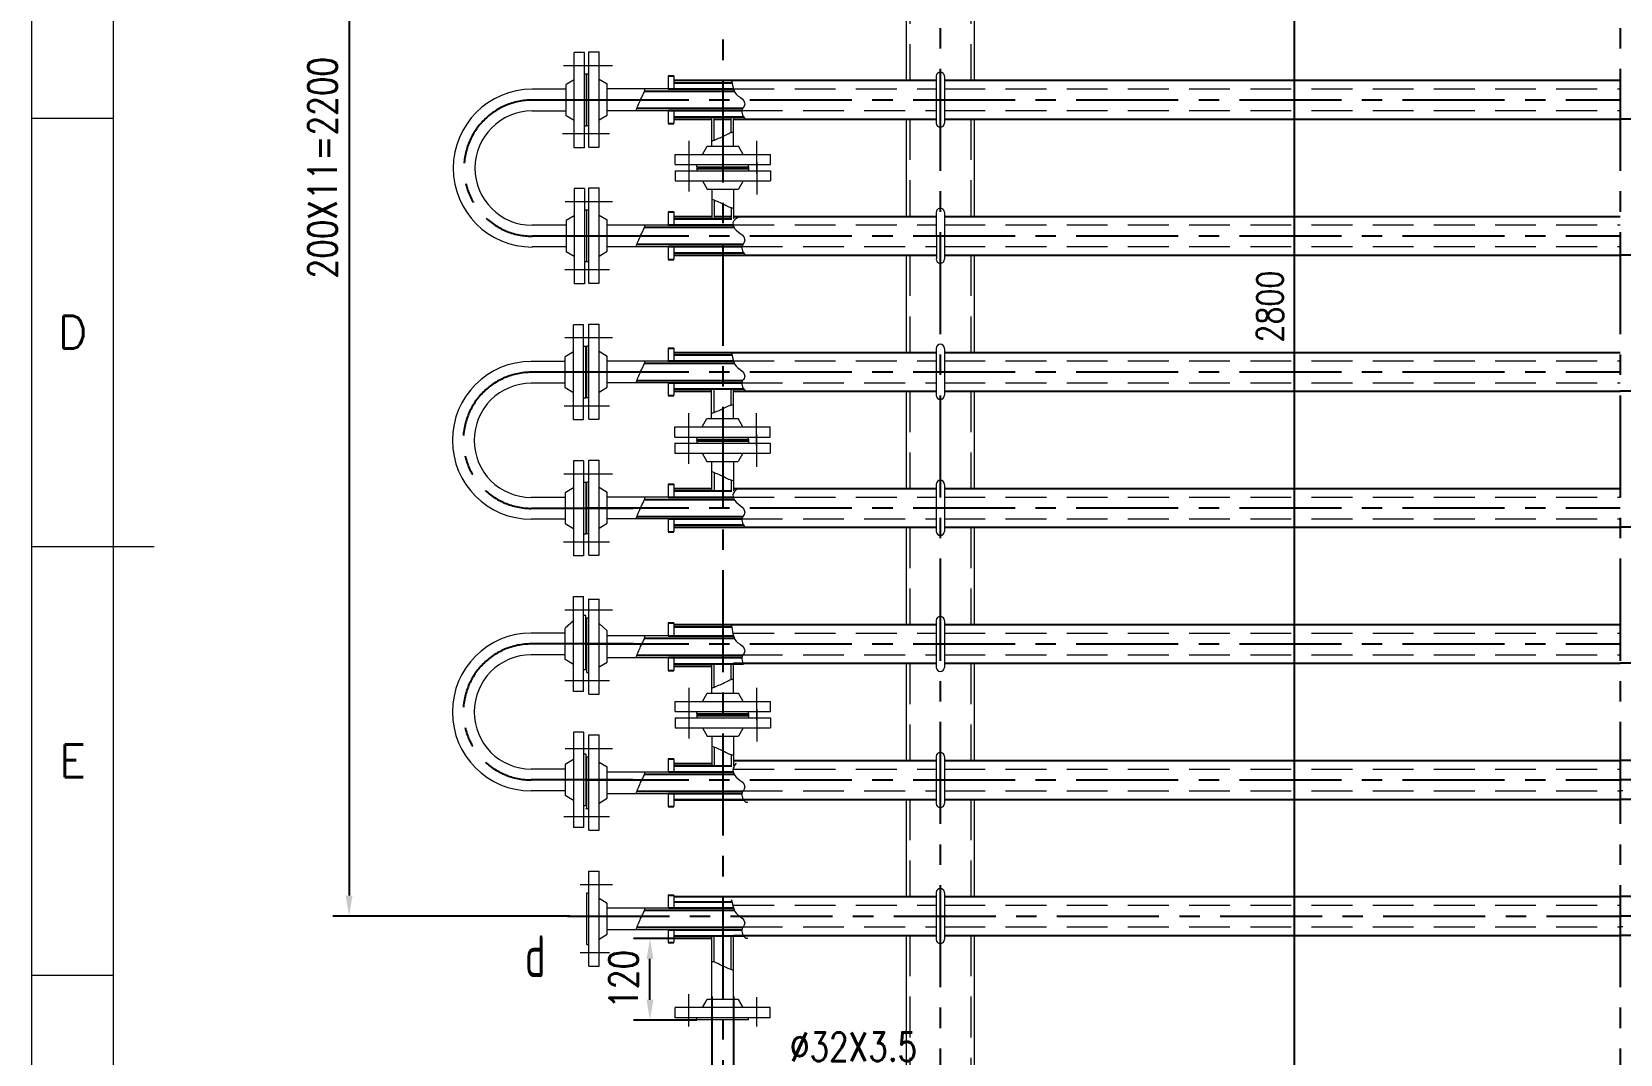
# Model space of a CAD drawing. Header units: millimetres. Extents: x -120 to 7008, y -120 to 4920.
# Drawn here: x -120 to 2216, y 1654 to 3157 of the extents above; entities that cross this region are included whole.
import ezdxf
from ezdxf.enums import TextEntityAlignment as Align

# ---------------------------------------------------------------- set-up
doc = ezdxf.new("R2010")
doc.units = ezdxf.units.MM
doc.header["$LTSCALE"] = 120
doc.linetypes.add('CENTER', pattern=[2, 1.25, -0.25, 0.25, -0.25])
doc.linetypes.add('DASHED', pattern=[0.75, 0.5, -0.25])
for name, color, linetype in [('1轮廓实线层', 7, 'Continuous'), ('2细线层', 4, 'Continuous'), ('5剖面线层', 2, 'Continuous'), ('6文字层', 3, 'Continuous'), ('图框层', 7, 'Continuous')]:
    doc.layers.add(name, color=color, linetype=linetype)
doc.styles.add('PC_TEXTSTYLE', font='isocp.shx', dxfattribs={"width": 0.8, "bigfont": 'hzfs.shx'})
doc.styles.add('TH_GBDIM', font='romans.shx', dxfattribs={"width": 0.8, "bigfont": 'gbcbig.shx'})
doc.dimstyles.new('TH_GBDIM', dxfattribs={"dimscale": 12, "dimtxt": 3.5, "dimasz": 2.5, "dimexe": 2, "dimexo": 0, "dimgap": 1.5, "dimtad": 1, "dimdec": 0, "dimzin": 0, "dimdsep": 46, "dimtxsty": 'TH_GBDIM', "dimcen": 2.5, "dimclrd": 130, "dimclre": 130, "dimclrt": 3, "dimadec": 0, "dimazin": 0, "dimtfac": 0.714286, "dimtdec": 0, "dimtmove": 0, "dimatfit": 3, "dimfxl": 0, "dimtzin": 0, "dimlwd": -1, "dimlwe": -1, "dimarcsym": 0})

# ---------------------------------------------------------------- blocks, each defined once
blk = doc.blocks.new('*D53')
at = {"layer": '5剖面线层', "color": 130}
for p, q in [((880.2, 1738.4), (880.2, 1601.8)), ((912.2, 1738.4), (912.2, 1601.8)), ((850.2, 1625.8), (820.2, 1625.8)), ((880.2, 1625.8), (912.2, 1625.8)), ((942.2, 1625.8), (1205, 1625.8))]:
    blk.add_line(p, q, dxfattribs=at)
at = {"layer": '5剖面线层', "color": 130, "lineweight": 0}
for points in [[(850.2, 1630.8), (850.2, 1620.8), (880.2, 1625.8)], [(942.2, 1630.8), (942.2, 1620.8), (912.2, 1625.8)]]:
    blk.add_solid(points, dxfattribs=at)
at = {"layer": 'Defpoints', "color": 0, "lineweight": 0}
for p in [(880.2, 1738.4), (912.2, 1738.4), (912.2, 1625.8)]:
    blk.add_point(p, dxfattribs=at)
at = {"layer": '5剖面线层', "color": 3, "lineweight": 0, "insert": (1088.6, 1664.8), "char_height": 42, "attachment_point": 5, "style": 'TH_GBDIM'}
blk.add_mtext('%%c32X3.5{}{}', dxfattribs=at)
blk = doc.blocks.new('*D54')
at = {"layer": '5剖面线层', "color": 130}
for p, q in [((858.2, 1823.9), (765.2, 1823.9)), ((789.2, 1733.8), (789.2, 1793.9)), ((858.2, 1703.8), (765.2, 1703.8))]:
    blk.add_line(p, q, dxfattribs=at)
at = {"layer": '5剖面线层', "color": 130, "lineweight": 0}
for points in [[(784.2, 1793.9), (794.2, 1793.9), (789.2, 1823.9)], [(784.2, 1733.8), (794.2, 1733.8), (789.2, 1703.8)]]:
    blk.add_solid(points, dxfattribs=at)
at = {"layer": 'Defpoints', "color": 0, "lineweight": 0}
for p in [(789.2, 1823.9), (858.2, 1823.9), (858.2, 1703.8)]:
    blk.add_point(p, dxfattribs=at)
at = {"layer": '5剖面线层', "color": 3, "lineweight": 0, "insert": (750.2, 1763.9), "char_height": 42, "attachment_point": 5, "rotation": 90, "style": 'TH_GBDIM'}
blk.add_mtext('120', dxfattribs=at)
blk = doc.blocks.new('*D55')
at = {"layer": '5剖面线层', "color": 130}
for p, q in [((671.3, 4056.9), (322.7, 4056.9)), ((346.7, 4026.9), (346.7, 1886.9)), ((671.3, 1856.9), (322.7, 1856.9))]:
    blk.add_line(p, q, dxfattribs=at)
at = {"layer": '5剖面线层', "color": 130, "lineweight": 0}
for points in [[(341.7, 4026.9), (351.7, 4026.9), (346.7, 4056.9)], [(341.7, 1886.9), (351.7, 1886.9), (346.7, 1856.9)]]:
    blk.add_solid(points, dxfattribs=at)
at = {"layer": 'Defpoints', "color": 0, "lineweight": 0}
for p in [(671.3, 4056.9), (346.7, 1856.9), (671.3, 1856.9)]:
    blk.add_point(p, dxfattribs=at)
at = {"layer": '5剖面线层', "color": 3, "lineweight": 0, "insert": (307.7, 2956.9), "char_height": 42, "attachment_point": 5, "rotation": 90, "style": 'TH_GBDIM'}
blk.add_mtext('200X11=2200{}{}', dxfattribs=at)

msp = doc.modelspace()

# ---------------------------------------------------------------- hatches: boundary and pattern name
at = {"layer": '5剖面线层', "lineweight": 0}
h = msp.add_hatch(dxfattribs=at)
h.set_pattern_fill('NET3', color=256, style=0)
h.set_pattern_definition([(0, (511.2076, -404.6723), (0, 3.175), []), (60, (511.2076, -404.6723), (-2.7496307, 1.5875), []), (120, (511.2076, -404.6723), (-2.7496307, -1.5875), [])])
h.paths.add_polyline_path([(896.27, 2956.94), (858.27, 2956.94), (858.27, 2955.44), (896.27, 2955.44)])
h.paths.add_polyline_path([(896.27, 2958.44), (858.27, 2958.44), (858.27, 2956.94), (896.27, 2956.94)])
h = msp.add_hatch(dxfattribs=at)
h.set_pattern_fill('NET3', color=256, style=0)
h.set_pattern_definition([(180, (1281.3233, -404.6723), (-5e-14, 3.175), []), (120, (1281.3233, -404.6723), (2.7496307, 1.5875), []), (60, (1281.3233, -404.6723), (2.7496307, -1.5875), [])])
h.paths.add_polyline_path([(896.27, 2956.94), (934.27, 2956.94), (934.27, 2955.44), (896.27, 2955.44)])
h.paths.add_polyline_path([(896.27, 2958.44), (934.27, 2958.44), (934.27, 2956.94), (896.27, 2956.94)])
h = msp.add_hatch(dxfattribs=at)
h.set_pattern_fill('NET3', color=256, style=0)
h.set_pattern_definition([(0, (510.873, -805.018), (0, 3.175), []), (60, (510.873, -805.018), (-2.7496307, 1.5875), []), (120, (510.873, -805.018), (-2.7496307, -1.5875), [])])
h.paths.add_polyline_path([(895.93, 2556.6), (857.93, 2556.6), (857.93, 2555.1), (895.93, 2555.1)])
h.paths.add_polyline_path([(895.93, 2558.1), (857.93, 2558.1), (857.93, 2556.6), (895.93, 2556.6)])
h = msp.add_hatch(dxfattribs=at)
h.set_pattern_fill('NET3', color=256, style=0)
h.set_pattern_definition([(180, (1280.9888, -805.018), (-5e-14, 3.175), []), (120, (1280.9888, -805.018), (2.7496307, 1.5875), []), (60, (1280.9888, -805.018), (2.7496307, -1.5875), [])])
h.paths.add_polyline_path([(895.93, 2556.6), (933.93, 2556.6), (933.93, 2555.1), (895.93, 2555.1)])
h.paths.add_polyline_path([(895.93, 2558.1), (933.93, 2558.1), (933.93, 2556.6), (895.93, 2556.6)])
h = msp.add_hatch(dxfattribs=at)
h.set_pattern_fill('NET3', color=256, style=0)
h.set_pattern_definition([(0, (511.1857, -1208.7005), (0, 3.175), []), (60, (511.1857, -1208.7005), (-2.7496307, 1.5875), []), (120, (511.1857, -1208.7005), (-2.7496307, -1.5875), [])])
h.paths.add_polyline_path([(896.24, 2152.92), (858.24, 2152.92), (858.24, 2151.42), (896.24, 2151.42)])
h.paths.add_polyline_path([(896.24, 2154.42), (858.24, 2154.42), (858.24, 2152.92), (896.24, 2152.92)])
h = msp.add_hatch(dxfattribs=at)
h.set_pattern_fill('NET3', color=256, style=0)
h.set_pattern_definition([(180, (1281.3014, -1208.7005), (-5e-14, 3.175), []), (120, (1281.3014, -1208.7005), (2.7496307, 1.5875), []), (60, (1281.3014, -1208.7005), (2.7496307, -1.5875), [])])
h.paths.add_polyline_path([(896.24, 2152.92), (934.24, 2152.92), (934.24, 2151.42), (896.24, 2151.42)])
h.paths.add_polyline_path([(896.24, 2154.42), (934.24, 2154.42), (934.24, 2152.92), (896.24, 2152.92)])

# ---------------------------------------------------------------- linework, layer by layer
at = {"color": 1, "linetype": 'CENTER'}
for p, q in [((1216.21, 4302.31), (1216.21, 1296.86)), ((2216.21, 4302.31), (2216.21, 1551.51)), ((896.22, 4045.28), (896.24, 1415.86)), ((712.61, 3056.33), (615.83, 3056.33)), ((766.24, 3056.33), (615.83, 3056.33)), ((696.21, 3056.9), (2216.21, 3056.9)), ((765.64, 2856.33), (615.83, 2856.33)), ((696.21, 2856.9), (2216.21, 2856.9)), ((711.44, 2656.2), (614.66, 2656.2)), ((765.07, 2656.2), (614.66, 2656.2)), ((696.21, 2656.9), (2216.21, 2656.9)), ((764.47, 2456.2), (614.66, 2456.2)), ((696.21, 2456.9), (2216.21, 2456.9)), ((711.46, 2256.9), (614.68, 2256.9)), ((765.09, 2256.9), (614.68, 2256.9)), ((696.21, 2256.9), (2216.21, 2256.9)), ((764.49, 2056.9), (614.68, 2056.9)), ((696.21, 2056.9), (2216.21, 2056.9)), ((3736.21, 2056.9), (2216.21, 2056.9)), ((667.79, 1856.9), (2216.21, 1856.9)), ((3736.21, 1856.9), (2216.21, 1856.9))]:
    msp.add_line(p, q, dxfattribs=at)
at = {"lineweight": 0}
for p, q in [((1166.21, 3228.4), (1166.21, 3085.4)), ((1266.21, 3228.4), (1266.21, 3085.4)), ((661.99, 3107.16), (734.3, 3107.16)), ((677.83, 2986.26), (677.83, 3126.26)), ((692.83, 3126.26), (677.83, 3126.26)), ((692.83, 2986.26), (692.83, 3126.26)), ((699.31, 2987.16), (699.31, 3127.16)), ((699.31, 3127.16), (714.31, 3127.16)), ((714.31, 2987.16), (714.31, 3127.16)), ((677.83, 3086.26), (665.83, 3079.21)), ((695.83, 3094.26), (692.83, 3094.26)), ((695.83, 3094.26), (695.83, 3018.26)), ((695.83, 3018.26), (695.83, 3094.26)), ((696.31, 3019.16), (696.31, 3095.16)), ((696.31, 3095.16), (699.31, 3095.16)), ((714.31, 3087.16), (726.31, 3080.11)), ((816.21, 3091.9), (816.21, 3072.9)), ((824.21, 3091.9), (824.21, 3072.9)), ((1210.21, 3091.4), (1210.21, 3022.4)), ((1222.21, 3091.4), (1222.21, 3022.4)), ((665.83, 3072.26), (615.83, 3072.26)), ((665.83, 3033.32), (665.83, 3079.21)), ((726.31, 3034.22), (726.31, 3080.11)), ((726.31, 3073.16), (846.31, 3073.16)), ((665.83, 3040.26), (615.83, 3040.26)), ((726.31, 3041.16), (846.31, 3041.16)), ((816.21, 3041.16), (816.21, 3040.9)), ((816.21, 3040.9), (816.21, 3021.9)), ((824.21, 3040.9), (824.21, 3021.9)), ((677.83, 3026.26), (665.83, 3033.32)), ((695.83, 3018.26), (692.83, 3018.26)), ((696.31, 3019.16), (699.31, 3019.16)), ((714.31, 3027.16), (726.31, 3034.22)), ((858.27, 3028.44), (880.27, 3028.44)), ((880.27, 2988.44), (880.27, 3031.9)), ((883.77, 2997.51), (883.77, 3031.9)), ((908.77, 3008.64), (908.77, 3031.9)), ((912.27, 2988.44), (912.27, 3031.9)), ((912.27, 3028.44), (934.27, 3028.44)), ((1166.21, 3028.4), (1166.21, 2885.4)), ((1266.21, 3028.4), (1266.21, 2885.4)), ((660.55, 3007.16), (729.62, 3007.16)), ((846.27, 2996.26), (846.27, 2922.13)), ((946.27, 2948.79), (946.27, 2996.44)), ((692.83, 2986.26), (677.83, 2986.26)), ((699.31, 2987.16), (714.31, 2987.16)), ((826.27, 2976.44), (966.27, 2976.44)), ((826.27, 2961.44), (826.27, 2976.44)), ((866.27, 2976.44), (873.32, 2988.44)), ((873.32, 2988.44), (919.21, 2988.44)), ((926.27, 2976.44), (919.21, 2988.44)), ((966.27, 2961.44), (966.27, 2976.44)), ((826.27, 2961.44), (966.27, 2961.44)), ((826.27, 2952.44), (966.27, 2952.44)), ((826.27, 2952.44), (826.27, 2937.44)), ((858.27, 2958.44), (858.27, 2961.44)), ((858.27, 2958.44), (934.27, 2958.44)), ((858.27, 2958.44), (934.27, 2958.44)), ((858.27, 2958.44), (858.27, 2955.44)), ((858.27, 2956.94), (934.27, 2956.94)), ((858.27, 2955.44), (934.27, 2955.44)), ((858.27, 2955.44), (858.27, 2952.44)), ((934.27, 2958.44), (934.27, 2961.44)), ((934.27, 2958.44), (934.27, 2955.44)), ((934.27, 2955.44), (934.27, 2952.44)), ((946.27, 2965.09), (946.27, 2917.45)), ((966.27, 2952.44), (966.27, 2937.44)), ((677.83, 2926.41), (677.83, 2786.41)), ((692.83, 2926.41), (677.83, 2926.41)), ((692.83, 2926.41), (692.83, 2786.41)), ((699.31, 2787.16), (699.31, 2927.16)), ((699.31, 2927.16), (714.31, 2927.16)), ((714.31, 2787.16), (714.31, 2927.16)), ((826.27, 2937.44), (966.27, 2937.44)), ((866.27, 2937.44), (873.32, 2925.44)), ((873.32, 2925.44), (919.21, 2925.44)), ((880.27, 2925.44), (880.27, 2881.9)), ((912.27, 2925.44), (912.27, 2881.9)), ((926.27, 2937.44), (919.21, 2925.44)), ((664.33, 2907.16), (734.3, 2907.16)), ((883.77, 2909.34), (883.77, 2881.9)), ((908.77, 2898.22), (908.77, 2881.9)), ((677.83, 2886.41), (665.83, 2879.35)), ((665.83, 2879.35), (665.83, 2833.46)), ((695.83, 2894.41), (692.83, 2894.41)), ((695.83, 2894.41), (695.83, 2818.41)), ((696.31, 2819.16), (696.31, 2895.16)), ((696.31, 2895.16), (699.31, 2895.16)), ((714.31, 2887.16), (726.31, 2880.11)), ((726.31, 2834.22), (726.31, 2880.11)), ((816.21, 2891.9), (816.21, 2872.9)), ((824.21, 2891.9), (824.21, 2872.9)), ((858.27, 2885.44), (880.27, 2885.44)), ((912.27, 2885.44), (934.27, 2885.44)), ((1210.21, 2891.4), (1210.49, 2824.22)), ((1222.21, 2891.4), (1222.21, 2822.4)), ((665.83, 2872.41), (615.83, 2872.41)), ((726.31, 2873.16), (846.31, 2873.16)), ((665.83, 2840.41), (615.83, 2840.41)), ((677.83, 2826.41), (665.83, 2833.46)), ((714.31, 2827.16), (726.31, 2834.22)), ((726.31, 2841.16), (846.31, 2841.16)), ((816.21, 2841.16), (816.21, 2840.9)), ((816.21, 2840.9), (816.21, 2821.9)), ((824.21, 2840.9), (824.21, 2821.9)), ((1166.21, 2828.4), (1166.21, 2685.4)), ((1266.21, 2828.4), (1266.21, 2685.4)), ((663.87, 2807.16), (729.62, 2807.16)), ((695.83, 2818.41), (692.83, 2818.41)), ((696.31, 2819.16), (699.31, 2819.16)), ((692.83, 2786.41), (677.83, 2786.41)), ((699.31, 2787.16), (714.31, 2787.16)), ((676.66, 2586.13), (676.66, 2726.13)), ((691.66, 2726.13), (676.66, 2726.13)), ((691.66, 2586.13), (691.66, 2726.13)), ((699.31, 2587.16), (699.31, 2727.16)), ((699.31, 2727.16), (714.31, 2727.16)), ((714.31, 2587.16), (714.31, 2727.16)), ((663.86, 2707.16), (734.3, 2707.16)), ((694.66, 2694.13), (691.66, 2694.13)), ((694.66, 2694.13), (694.66, 2618.13)), ((694.66, 2618.13), (694.66, 2694.13)), ((696.31, 2619.16), (696.31, 2695.16)), ((696.31, 2695.16), (699.31, 2695.16)), ((714.31, 2687.16), (726.31, 2680.11)), ((816.21, 2691.9), (816.21, 2672.9)), ((824.21, 2691.9), (824.21, 2672.9)), ((1210.21, 2691.4), (1210.21, 2622.4)), ((1222.21, 2691.4), (1222.21, 2622.4)), ((664.66, 2672.13), (614.66, 2672.13)), ((676.66, 2686.13), (664.66, 2679.08)), ((664.66, 2633.18), (664.66, 2679.08)), ((726.31, 2634.22), (726.31, 2680.11)), ((726.31, 2673.16), (846.31, 2673.16)), ((664.66, 2640.13), (614.66, 2640.13)), ((726.31, 2641.16), (846.31, 2641.16)), ((816.21, 2641.16), (816.21, 2640.9)), ((816.21, 2640.9), (816.21, 2621.9)), ((824.21, 2640.9), (824.21, 2621.9)), ((676.66, 2626.13), (664.66, 2633.18)), ((694.66, 2618.13), (691.66, 2618.13)), ((696.31, 2619.16), (699.31, 2619.16)), ((714.31, 2627.16), (726.31, 2634.22)), ((879.93, 2588.1), (879.93, 2631.9)), ((883.43, 2597.17), (883.43, 2631.9)), ((908.43, 2608.29), (908.43, 2631.9)), ((911.93, 2588.1), (911.93, 2631.9)), ((1166.21, 2628.4), (1166.21, 2485.4)), ((1266.21, 2628.4), (1266.21, 2485.4)), ((662.91, 2607.16), (729.62, 2607.16)), ((845.93, 2595.92), (845.93, 2521.79)), ((945.93, 2548.45), (945.93, 2596.09)), ((691.66, 2586.13), (676.66, 2586.13)), ((699.31, 2587.16), (714.31, 2587.16)), ((825.93, 2576.1), (965.93, 2576.1)), ((825.93, 2561.1), (825.93, 2576.1)), ((865.93, 2576.1), (872.98, 2588.1)), ((872.98, 2588.1), (918.88, 2588.1)), ((925.93, 2576.1), (918.88, 2588.1)), ((965.93, 2561.1), (965.93, 2576.1)), ((825.93, 2561.1), (965.93, 2561.1)), ((825.93, 2552.1), (965.93, 2552.1)), ((825.93, 2552.1), (825.93, 2537.1)), ((857.93, 2558.1), (857.93, 2561.1)), ((857.93, 2558.1), (933.93, 2558.1)), ((857.93, 2558.1), (933.93, 2558.1)), ((857.93, 2558.1), (857.93, 2555.1)), ((857.93, 2556.6), (933.93, 2556.6)), ((857.93, 2555.1), (933.93, 2555.1)), ((857.93, 2555.1), (857.93, 2552.1)), ((933.93, 2558.1), (933.93, 2561.1)), ((933.93, 2558.1), (933.93, 2555.1)), ((933.93, 2555.1), (933.93, 2552.1)), ((945.93, 2564.75), (945.93, 2517.1)), ((965.93, 2552.1), (965.93, 2537.1)), ((676.66, 2526.28), (676.66, 2386.28)), ((691.66, 2526.28), (676.66, 2526.28)), ((691.66, 2526.28), (691.66, 2386.28)), ((699.31, 2387.16), (699.31, 2527.16)), ((699.31, 2527.16), (714.31, 2527.16)), ((714.31, 2387.16), (714.31, 2527.16)), ((825.93, 2537.1), (965.93, 2537.1)), ((865.93, 2537.1), (872.98, 2525.1)), ((872.98, 2525.1), (918.88, 2525.1)), ((879.93, 2525.1), (879.93, 2481.9)), ((911.93, 2525.1), (911.93, 2481.9)), ((925.93, 2537.1), (918.88, 2525.1)), ((662.44, 2507.16), (734.3, 2507.16)), ((883.43, 2509), (883.43, 2481.9)), ((676.66, 2486.28), (664.66, 2479.22)), ((664.66, 2479.22), (664.66, 2433.33)), ((694.66, 2494.28), (691.66, 2494.28)), ((694.66, 2494.28), (694.66, 2418.28)), ((696.31, 2419.16), (696.31, 2495.16)), ((696.31, 2495.16), (699.31, 2495.16)), ((714.31, 2487.16), (726.31, 2480.11)), ((726.31, 2434.22), (726.31, 2480.11)), ((816.21, 2491.9), (816.21, 2472.9)), ((824.21, 2491.9), (824.21, 2472.9)), ((908.43, 2497.88), (908.43, 2481.9)), ((1210.21, 2491.4), (1210.21, 2422.4)), ((1222.21, 2491.4), (1222.21, 2422.4)), ((664.66, 2472.28), (614.66, 2472.28)), ((726.31, 2473.16), (846.31, 2473.16)), ((664.66, 2440.28), (614.66, 2440.28)), ((676.66, 2426.28), (664.66, 2433.33)), ((714.31, 2427.16), (726.31, 2434.22)), ((726.31, 2441.16), (846.31, 2441.16)), ((816.21, 2441.16), (816.21, 2440.9)), ((816.21, 2440.9), (816.21, 2421.9)), ((824.21, 2440.9), (824.21, 2421.9)), ((661.97, 2407.16), (729.62, 2407.16)), ((694.66, 2418.28), (691.66, 2418.28)), ((696.31, 2419.16), (699.31, 2419.16)), ((1166.21, 2428.4), (1166.21, 2285.4)), ((1266.21, 2428.4), (1266.21, 2285.4)), ((691.66, 2386.28), (676.66, 2386.28)), ((699.31, 2387.16), (714.31, 2387.16)), ((676.68, 2186.83), (676.68, 2326.83)), ((691.68, 2326.36), (676.68, 2326.36)), ((691.68, 2186.83), (691.68, 2326.83)), ((699.31, 2183.08), (699.31, 2323.08)), ((699.31, 2322.62), (714.31, 2322.62)), ((714.31, 2183.08), (714.31, 2323.08)), ((663.87, 2307.16), (734.3, 2307.16)), ((676.68, 2290.91), (664.68, 2280.16)), ((694.68, 2298.91), (691.68, 2298.91)), ((694.68, 2218.83), (694.68, 2298.91)), ((694.68, 2294.83), (694.68, 2218.83)), ((696.31, 2215.08), (696.31, 2295.16)), ((696.31, 2295.16), (699.31, 2295.16)), ((1210.21, 2291.4), (1210.21, 2222.4)), ((1222.21, 2291.4), (1222.21, 2222.4)), ((664.68, 2272.83), (614.68, 2272.83)), ((664.68, 2233.88), (664.68, 2279.77)), ((714.31, 2287.16), (726.31, 2275.95)), ((726.31, 2230.14), (726.31, 2276.03)), ((726.31, 2269.08), (846.31, 2269.08)), ((816.21, 2287.82), (816.21, 2268.82)), ((824.21, 2287.82), (824.21, 2268.82)), ((664.68, 2240.83), (614.68, 2240.83)), ((676.68, 2226.83), (664.68, 2233.88)), ((714.31, 2223.08), (726.31, 2230.14)), ((726.31, 2237.08), (846.31, 2237.08)), ((816.21, 2237.08), (816.21, 2236.82)), ((816.21, 2236.82), (816.21, 2217.82)), ((824.21, 2236.82), (824.21, 2217.82)), ((880.24, 2184.42), (880.24, 2227.82)), ((883.74, 2193.48), (883.74, 2227.82)), ((908.74, 2204.61), (908.74, 2227.82)), ((912.24, 2184.42), (912.24, 2227.82)), ((1166.21, 2228.4), (1166.21, 2085.4)), ((1266.21, 2228.4), (1266.21, 2085.4)), ((663.87, 2203.08), (729.62, 2203.08)), ((694.68, 2218.83), (691.68, 2218.83)), ((696.31, 2215.08), (699.31, 2215.08)), ((691.68, 2186.83), (676.68, 2186.83)), ((699.31, 2183.08), (714.31, 2183.08)), ((846.24, 2192.23), (846.24, 2118.1)), ((866.24, 2172.42), (873.3, 2184.42)), ((873.3, 2184.42), (919.19, 2184.42)), ((926.24, 2172.42), (919.19, 2184.42)), ((946.24, 2144.77), (946.24, 2192.41)), ((826.24, 2172.42), (966.24, 2172.42)), ((826.24, 2157.42), (826.24, 2172.42)), ((826.24, 2157.42), (966.24, 2157.42)), ((858.24, 2154.42), (858.24, 2157.42)), ((858.24, 2154.42), (934.24, 2154.42)), ((858.24, 2154.42), (934.24, 2154.42)), ((858.24, 2154.42), (858.24, 2151.42)), ((858.24, 2152.92), (934.24, 2152.92)), ((858.24, 2151.42), (934.24, 2151.42)), ((858.24, 2151.42), (858.24, 2148.42)), ((934.24, 2154.42), (934.24, 2157.42)), ((934.24, 2154.42), (934.24, 2151.42)), ((934.24, 2151.42), (934.24, 2148.42)), ((946.24, 2161.06), (946.24, 2113.42)), ((966.24, 2157.42), (966.24, 2172.42)), ((676.68, 2126.97), (676.68, 1986.97)), ((691.68, 2126.97), (676.68, 2126.97)), ((691.68, 2126.97), (691.68, 1986.97)), ((826.24, 2148.42), (966.24, 2148.42)), ((826.24, 2148.42), (826.24, 2133.42)), ((826.24, 2133.42), (966.24, 2133.42)), ((866.24, 2133.42), (873.3, 2121.42)), ((926.24, 2133.42), (919.19, 2121.42)), ((966.24, 2148.42), (966.24, 2133.42)), ((664.4, 2103.08), (734.3, 2103.08)), ((699.31, 1983.08), (699.31, 2123.08)), ((699.31, 2123.08), (714.31, 2123.08)), ((714.31, 1983.08), (714.31, 2123.08)), ((873.3, 2121.42), (919.19, 2121.42)), ((880.24, 2121.42), (880.24, 2077.82)), ((883.74, 2105.32), (883.74, 2077.82)), ((912.24, 2121.42), (912.24, 2077.82)), ((676.68, 2086.97), (664.68, 2079.92)), ((664.68, 2079.92), (664.68, 2034.02)), ((694.68, 2094.97), (691.68, 2094.97)), ((694.68, 2094.97), (694.68, 2018.97)), ((696.31, 2015.08), (696.31, 2091.08)), ((696.31, 2091.08), (699.31, 2091.08)), ((714.31, 2083.08), (726.31, 2076.03)), ((816.21, 2087.82), (816.21, 2068.82)), ((824.21, 2087.82), (824.21, 2068.82)), ((908.74, 2094.19), (908.74, 2077.82)), ((1210.21, 2091.4), (1210.21, 2022.4)), ((1222.21, 2091.4), (1222.21, 2022.4)), ((664.68, 2072.97), (614.68, 2072.97)), ((726.31, 2030.14), (726.31, 2076.03)), ((726.31, 2069.08), (846.31, 2069.08)), ((664.68, 2040.97), (614.68, 2040.97)), ((676.68, 2026.97), (664.68, 2034.02)), ((726.31, 2037.08), (846.31, 2037.08)), ((816.21, 2037.08), (816.21, 2036.82)), ((816.21, 2036.82), (816.21, 2017.82)), ((824.21, 2036.82), (824.21, 2017.82)), ((694.68, 2018.97), (691.68, 2018.97)), ((696.31, 2015.08), (699.31, 2015.08)), ((714.31, 2023.08), (726.31, 2030.14)), ((1166.21, 2028.4), (1166.21, 1885.4)), ((1266.21, 2028.4), (1266.21, 1885.4)), ((662.29, 2003.08), (729.62, 2003.08)), ((691.68, 1986.97), (676.68, 1986.97)), ((699.31, 1983.08), (714.31, 1983.08)), ((699.31, 1783.08), (699.31, 1923.08)), ((699.31, 1923.08), (714.31, 1923.08)), ((714.31, 1783.08), (714.31, 1923.08)), ((686.66, 1903.08), (734.3, 1903.08)), ((696.31, 1815.08), (696.31, 1891.08)), ((696.31, 1891.08), (699.31, 1891.08)), ((714.31, 1883.08), (726.31, 1876.03)), ((726.31, 1830.14), (726.31, 1876.03)), ((726.31, 1869.08), (846.31, 1869.08)), ((816.21, 1887.82), (816.21, 1868.82)), ((824.21, 1887.82), (824.21, 1868.82)), ((1210.21, 1891.4), (1210.21, 1822.4)), ((1222.21, 1891.4), (1222.21, 1822.4)), ((714.31, 1823.08), (726.31, 1830.14)), ((726.31, 1837.08), (846.31, 1837.08)), ((816.21, 1837.08), (816.21, 1836.82)), ((816.21, 1836.82), (816.21, 1817.82)), ((824.21, 1836.82), (824.21, 1817.82)), ((880.23, 1734.29), (880.23, 1827.94)), ((883.73, 1789.25), (883.73, 1827.94)), ((908.73, 1778.13), (908.73, 1827.94)), ((912.23, 1734.29), (912.23, 1827.94)), ((1166.21, 1828.4), (1166.21, 1342.4)), ((1266.21, 1828.4), (1266.21, 1342.4)), ((686.66, 1803.08), (729.62, 1803.08)), ((696.31, 1815.08), (699.31, 1815.08)), ((699.31, 1783.08), (714.31, 1783.08)), ((846.23, 1694.64), (846.23, 1742.28)), ((866.23, 1722.29), (873.29, 1734.29)), ((919.18, 1734.29), (873.29, 1734.29)), ((926.23, 1722.29), (919.18, 1734.29)), ((946.23, 1694.64), (946.23, 1737.6)), ((966.23, 1722.29), (826.23, 1722.29)), ((826.23, 1707.29), (826.23, 1722.29)), ((966.23, 1707.29), (826.23, 1707.29)), ((858.23, 1704.29), (858.23, 1707.29)), ((934.23, 1704.29), (934.23, 1707.29)), ((966.23, 1707.29), (966.23, 1722.29)), ((934.23, 1704.29), (858.23, 1704.29))]:
    msp.add_line(p, q, dxfattribs=at)
at = {"color": 4, "linetype": 'DASHED', "lineweight": 0}
for p, q in [((1171.21, 3228.4), (1171.21, 3085.4)), ((1261.21, 3228.4), (1261.21, 3085.4)), ((912.1, 3072.9), (1210.21, 3072.9)), ((1222.21, 3072.9), (2216.21, 3072.9)), ((924.33, 3040.9), (1210.21, 3040.9)), ((1222.21, 3040.9), (2216.21, 3040.9)), ((1171.21, 3028.4), (1171.21, 2885.4)), ((1261.21, 3028.4), (1261.21, 2885.4)), ((912.1, 2872.9), (1210.28, 2872.9)), ((1222.21, 2872.9), (2216.21, 2872.9)), ((924.33, 2840.9), (1210.42, 2840.9)), ((1171.21, 2828.4), (1171.21, 2685.4)), ((1222.21, 2840.9), (2216.21, 2840.9)), ((1261.21, 2828.4), (1261.21, 2685.4)), ((912.1, 2672.9), (1210.21, 2672.9)), ((1222.21, 2672.9), (2216.21, 2672.9)), ((924.33, 2640.9), (1210.21, 2640.9)), ((1222.21, 2640.9), (2216.21, 2640.9)), ((1171.21, 2628.4), (1171.21, 2485.4)), ((1261.21, 2628.4), (1261.21, 2485.4)), ((912.1, 2472.9), (1210.21, 2472.9)), ((1222.21, 2472.9), (2216.21, 2472.9)), ((924.33, 2440.9), (1210.21, 2440.9)), ((1222.21, 2440.9), (2216.21, 2440.9)), ((1171.21, 2428.4), (1171.21, 2285.4)), ((1261.21, 2428.4), (1261.21, 2285.4)), ((912.1, 2272.9), (1210.21, 2272.9)), ((1222.21, 2272.9), (2216.21, 2272.9)), ((924.33, 2240.9), (1210.21, 2240.9)), ((1171.21, 2228.4), (1171.21, 2085.4)), ((1222.21, 2240.9), (2216.21, 2240.9)), ((1261.21, 2228.4), (1261.21, 2085.4)), ((912.1, 2072.9), (1210.21, 2072.9)), ((1222.21, 2072.9), (2216.21, 2072.9)), ((924.33, 2040.9), (1210.21, 2040.9)), ((1222.21, 2040.9), (2216.21, 2040.9)), ((3210.21, 2040.9), (2216.21, 2040.9)), ((1171.21, 2028.4), (1171.21, 1885.4)), ((1261.21, 2028.4), (1261.21, 1885.4)), ((912.1, 1872.9), (1210.21, 1872.9)), ((1222.21, 1872.9), (2216.21, 1872.9)), ((924.33, 1840.9), (1210.21, 1840.9)), ((1171.21, 1828.4), (1171.21, 1342.4)), ((1222.21, 1840.9), (2216.21, 1840.9)), ((1261.21, 1828.4), (1261.21, 1342.4)), ((3210.21, 1840.9), (2216.21, 1840.9))]:
    msp.add_line(p, q, dxfattribs=at)
for p, q in [((816.21, 3091.9), (824.21, 3091.9)), ((824.21, 3085.4), (1210.21, 3085.4)), ((1222.21, 3085.4), (2216.21, 3085.4)), ((781.21, 3069.4), (913.32, 3069.4)), ((816.21, 3072.9), (912.1, 3072.9)), ((824.21, 3081.9), (909.72, 3081.9)), ((770.05, 3044.4), (925.7, 3044.4)), ((816.21, 3040.9), (924.33, 3040.9)), ((816.21, 3021.9), (824.21, 3021.9)), ((824.21, 3031.9), (926.84, 3031.9)), ((824.21, 3028.4), (880.27, 3028.4)), ((883.77, 3028.4), (908.77, 3028.4)), ((912.27, 3028.4), (1210.21, 3028.4)), ((1222.21, 3028.4), (2216.21, 3028.4)), ((3210.21, 3028.4), (2216.21, 3028.4)), ((816.21, 2891.9), (824.21, 2891.9)), ((824.21, 2885.4), (880.27, 2885.4)), ((824.21, 2881.9), (909.72, 2881.9)), ((883.77, 2885.4), (908.77, 2885.4)), ((912.27, 2885.4), (1210.23, 2885.4)), ((1222.21, 2885.4), (2216.21, 2885.4)), ((781.21, 2869.4), (913.32, 2869.4)), ((816.21, 2872.9), (912.1, 2872.9)), ((770.05, 2844.4), (925.7, 2844.4)), ((816.21, 2840.9), (924.33, 2840.9)), ((824.21, 2831.9), (926.84, 2831.9)), ((824.21, 2828.4), (1210.47, 2828.4)), ((1222.21, 2828.4), (2216.21, 2828.4)), ((3210.21, 2828.4), (2216.21, 2828.4)), ((816.21, 2821.9), (824.21, 2821.9)), ((816.21, 2691.9), (824.21, 2691.9)), ((781.21, 2669.4), (913.32, 2669.4)), ((816.21, 2672.9), (912.1, 2672.9)), ((824.21, 2685.4), (1210.21, 2685.4)), ((824.21, 2681.9), (909.72, 2681.9)), ((1222.21, 2685.4), (2216.21, 2685.4)), ((770.05, 2644.4), (925.7, 2644.4)), ((816.21, 2640.9), (924.33, 2640.9)), ((816.21, 2621.9), (824.21, 2621.9)), ((824.21, 2631.9), (926.84, 2631.9)), ((824.21, 2628.4), (879.93, 2628.4)), ((911.93, 2628.4), (1210.21, 2628.4)), ((1222.21, 2628.4), (2216.21, 2628.4)), ((3210.21, 2628.4), (2216.21, 2628.4)), ((816.21, 2491.9), (824.21, 2491.9)), ((824.21, 2485.4), (879.93, 2485.4)), ((824.21, 2481.9), (909.72, 2481.9)), ((911.93, 2485.4), (1210.21, 2485.4)), ((1222.21, 2485.4), (2216.21, 2485.4)), ((781.21, 2469.4), (913.32, 2469.4)), ((816.21, 2472.9), (912.1, 2472.9)), ((770.05, 2444.4), (925.7, 2444.4)), ((816.21, 2440.9), (924.33, 2440.9)), ((824.21, 2431.9), (926.84, 2431.9)), ((816.21, 2421.9), (824.21, 2421.9)), ((824.21, 2428.4), (1210.21, 2428.4)), ((1222.21, 2428.4), (2216.21, 2428.4)), ((3210.21, 2428.4), (2216.21, 2428.4)), ((816.21, 2287.71), (824.21, 2287.71)), ((816.21, 2268.82), (912.1, 2268.82)), ((824.21, 2285.4), (1210.21, 2285.4)), ((824.21, 2281.9), (909.72, 2281.9)), ((1222.21, 2285.4), (2216.21, 2285.4)), ((781.21, 2265.32), (913.32, 2265.32)), ((770.05, 2240.32), (925.7, 2240.32)), ((816.21, 2236.82), (924.33, 2236.82)), ((824.21, 2227.82), (926.84, 2227.82)), ((824.21, 2224.32), (880.24, 2224.32)), ((912.24, 2228.4), (1210.21, 2228.4)), ((1222.21, 2228.4), (2216.21, 2228.4)), ((3210.21, 2228.4), (2216.21, 2228.4)), ((816.21, 2217.82), (824.21, 2217.82)), ((816.21, 2087.82), (824.21, 2087.82)), ((824.21, 2081.32), (880.24, 2081.32)), ((912.24, 2085.4), (1210.21, 2085.4)), ((1222.21, 2085.4), (2216.21, 2085.4)), ((3210.21, 2085.4), (2216.21, 2085.4)), ((781.21, 2065.32), (913.32, 2065.32)), ((816.21, 2068.82), (912.1, 2068.82)), ((824.21, 2077.82), (909.72, 2077.82)), ((770.05, 2040.32), (925.7, 2040.32)), ((816.21, 2036.82), (924.33, 2036.82)), ((816.21, 2017.82), (824.21, 2017.82)), ((824.21, 2028.4), (1210.21, 2028.4)), ((824.21, 2027.82), (926.84, 2027.82)), ((1222.21, 2028.4), (2216.21, 2028.4)), ((3210.21, 2028.4), (2216.21, 2028.4)), ((816.21, 1887.82), (824.21, 1887.82)), ((824.21, 1885.4), (1210.21, 1885.4)), ((824.21, 1877.82), (909.72, 1877.82)), ((1222.21, 1885.4), (2216.21, 1885.4)), ((3210.21, 1885.4), (2216.21, 1885.4)), ((781.21, 1865.32), (913.32, 1865.32)), ((816.21, 1868.82), (912.1, 1868.82)), ((770.05, 1840.32), (925.7, 1840.32)), ((816.21, 1836.82), (924.33, 1836.82)), ((824.21, 1827.82), (926.84, 1827.82)), ((824.21, 1824.32), (880.23, 1824.32)), ((912.23, 1828.4), (1210.21, 1828.4)), ((1222.21, 1828.4), (2216.21, 1828.4)), ((3210.21, 1828.4), (2216.21, 1828.4)), ((816.21, 1817.82), (824.21, 1817.82))]:
    msp.add_line(p, q)
at = {"lineweight": 0}
for centre, radius, start, end in [((1216.21, 3091.4), 6, 0, 180), ((615.83, 2956.33), 116, 90, 270), ((615.83, 2956.33), 84, 90, 270), ((1216.21, 3022.4), 6, 180, 0), ((1216.21, 2891.4), 6, 0, 180.48108), ((1216.21, 2822.4), 6, 162.36245, 0), ((1216.21, 2691.4), 6, 0, 180), ((614.66, 2556.2), 116, 90, 270), ((614.66, 2556.2), 84, 90, 270), ((1216.21, 2622.4), 6, 180, 0), ((1216.21, 2491.4), 6, 0, 180), ((1216.21, 2422.4), 6, 180, 0), ((1216.21, 2291.4), 6, 0, 180), ((614.68, 2156.9), 116, 90, 270), ((614.68, 2156.9), 84, 90, 270), ((1216.21, 2222.4), 6, 180, 0), ((1216.21, 2091.4), 6, 0, 180), ((1216.21, 2022.4), 6, 180, 360), ((1216.21, 1891.4), 6, 0, 180), ((1216.21, 1822.4), 6, 180, 0)]:
    msp.add_arc(centre, radius, start, end, dxfattribs=at)
at = {"color": 1, "linetype": 'CENTER'}
for centre in [(615.83, 2956.33), (614.66, 2556.2), (614.68, 2156.9)]:
    msp.add_arc(centre, 100, 90, 270, dxfattribs=at)
at = {"lineweight": 0}
for points in [[(908.83, 3085.4), (911.28, 3075.86), (915.75, 3065.29), (927.14, 3055.13), (928.36, 3049.04), (924.7, 3042.53), (925.52, 3034.81), (930.8, 3028.4), (933.24, 3028.4)], [(921.63, 2885.44), (911.28, 2875.86), (915.75, 2865.29), (927.14, 2855.13), (928.36, 2849.04), (924.7, 2842.53), (925.52, 2834.81), (930.8, 2828.4), (933.24, 2828.4)], [(908.83, 2685.4), (911.28, 2675.86), (915.75, 2665.29), (927.14, 2655.13), (928.36, 2649.04), (924.7, 2642.53), (925.52, 2634.81), (930.8, 2628.4), (933.24, 2628.4)], [(918.01, 2485.4), (911.28, 2475.86), (915.75, 2465.29), (927.14, 2455.13), (928.36, 2449.04), (924.7, 2442.53), (925.52, 2434.81), (930.8, 2428.4), (933.24, 2428.4)], [(915.78, 2081.42), (911.28, 2071.78), (915.75, 2061.21), (927.14, 2051.05), (928.36, 2044.96), (924.7, 2038.45), (925.52, 2030.73), (930.8, 2024.32), (933.24, 2024.32)], [(908.83, 1881.32), (911.28, 1871.78), (915.75, 1861.21), (927.14, 1851.05), (928.36, 1844.96), (924.7, 1838.45), (925.52, 1830.73), (930.8, 1824.32), (933.24, 1824.32)]]:
    msp.add_spline(points, degree=3, dxfattribs=at)
for points, knots in [([(768.79, 3041.16), (770.49, 3045.57), (777.46, 3063.14), (781.56, 3067.72), (781.83, 3073.16)], [9.7652569, 9.7652569, 9.7652569, 9.7652569, 20.5349142, 37.7670172, 37.7670172, 37.7670172, 37.7670172]), ([(880.27, 2996.15), (884.67, 2997.85), (902.24, 3004.81), (906.83, 3008.92), (912.27, 3009.18)], [9.7652569, 9.7652569, 9.7652569, 9.7652569, 20.5349142, 37.7670172, 37.7670172, 37.7670172, 37.7670172]), ([(880.27, 2910.71), (884.67, 2909.01), (902.24, 2902.04), (906.83, 2897.94), (912.27, 2897.68)], [9.7652569, 9.7652569, 9.7652569, 9.7652569, 20.5349142, 37.7670172, 37.7670172, 37.7670172, 37.7670172]), ([(768.79, 2841.16), (770.49, 2845.57), (777.46, 2863.14), (781.56, 2867.72), (781.83, 2873.16)], [9.7652569, 9.7652569, 9.7652569, 9.7652569, 20.5349142, 37.7670172, 37.7670172, 37.7670172, 37.7670172]), ([(768.79, 2641.16), (770.49, 2645.57), (777.46, 2663.14), (781.56, 2667.72), (781.83, 2673.16)], [9.7652569, 9.7652569, 9.7652569, 9.7652569, 20.5349142, 37.7670172, 37.7670172, 37.7670172, 37.7670172]), ([(879.93, 2595.8), (884.34, 2597.5), (901.91, 2604.47), (906.49, 2608.57), (911.93, 2608.83)], [9.7652569, 9.7652569, 9.7652569, 9.7652569, 20.5349142, 37.7670172, 37.7670172, 37.7670172, 37.7670172]), ([(879.93, 2510.36), (884.34, 2508.66), (901.91, 2501.7), (906.49, 2497.59), (911.93, 2497.33)], [9.7652569, 9.7652569, 9.7652569, 9.7652569, 20.5349142, 37.7670172, 37.7670172, 37.7670172, 37.7670172]), ([(768.79, 2441.16), (770.49, 2445.57), (777.46, 2463.14), (781.56, 2467.72), (781.83, 2473.16)], [9.7652569, 9.7652569, 9.7652569, 9.7652569, 20.5349142, 37.7670172, 37.7670172, 37.7670172, 37.7670172]), ([(768.79, 2237.08), (770.49, 2241.49), (777.46, 2259.06), (781.56, 2263.64), (781.83, 2269.08)], [9.7652569, 9.7652569, 9.7652569, 9.7652569, 20.5349142, 37.7670172, 37.7670172, 37.7670172, 37.7670172]), ([(908.83, 2284.74), (909.54, 2280.46), (910.86, 2272.45), (914.86, 2258.85), (926.69, 2254.82), (929.62, 2244.18), (923.22, 2238.7), (924.65, 2232.69), (926.16, 2229.15), (926.54, 2228.4)], [0, 0, 0, 0, 13.1873, 24.6622788, 39.9244288, 46.1415849, 53.6037907, 61.3684172, 63.6118031, 63.6118031, 63.6118031, 63.6118031]), ([(880.24, 2192.12), (884.65, 2193.82), (902.22, 2200.78), (906.8, 2204.89), (912.24, 2205.15)], [9.7652569, 9.7652569, 9.7652569, 9.7652569, 20.5349142, 37.7670172, 37.7670172, 37.7670172, 37.7670172]), ([(880.24, 2106.68), (884.65, 2104.98), (902.22, 2098.02), (906.8, 2093.91), (912.24, 2093.65)], [9.7652569, 9.7652569, 9.7652569, 9.7652569, 20.5349142, 37.7670172, 37.7670172, 37.7670172, 37.7670172]), ([(768.79, 2037.08), (770.49, 2041.49), (777.46, 2059.06), (781.56, 2063.64), (781.83, 2069.08)], [9.7652569, 9.7652569, 9.7652569, 9.7652569, 20.5349142, 37.7670172, 37.7670172, 37.7670172, 37.7670172]), ([(768.79, 1837.08), (770.49, 1841.49), (777.46, 1859.06), (781.56, 1863.64), (781.83, 1869.08)], [9.7652569, 9.7652569, 9.7652569, 9.7652569, 20.5349142, 37.7670172, 37.7670172, 37.7670172, 37.7670172]), ([(912.23, 1776.77), (907.83, 1778.47), (890.26, 1785.43), (885.67, 1789.54), (880.23, 1789.8)], [9.7652569, 9.7652569, 9.7652569, 9.7652569, 20.5349142, 37.7670172, 37.7670172, 37.7670172, 37.7670172])]:
    msp.add_open_spline(points, degree=3, knots=knots, dxfattribs=at)
at = {"layer": '1轮廓实线层', "lineweight": 0}
msp.add_line((-120, 2400), (60, 2400), dxfattribs=at)
at = {"layer": '2细线层', "lineweight": 0}
for p, q in [((-120, -120), (-120, 4920)), ((-120, 3030), (0, 3030)), ((-120, 2400), (0, 2400)), ((-120, 1770), (0, 1770))]:
    msp.add_line(p, q, dxfattribs=at)
at = {"layer": '5剖面线层', "color": 130}
msp.add_line((1736.91, 1355.9), (1736.91, 4100.9), dxfattribs=at)
at = {"layer": '5剖面线层', "lineweight": 0}
for p, q in [((694.68, 2090.52), (696.31, 2091.08)), ((694.68, 2014.52), (696.31, 2015.08))]:
    msp.add_line(p, q, dxfattribs=at)
at = {"layer": '图框层', "lineweight": 0}
msp.add_line((0, 0), (0, 4800), dxfattribs=at)

# ---------------------------------------------------------------- texts
at = {"layer": '2细线层', "style": 'PC_TEXTSTYLE', "width": 0.75}
msp.add_text('d', height=61.17, dxfattribs=at).set_placement((605.23, 1767.31))
at = {"layer": '5剖面线层', "color": 3, "lineweight": 0, "insert": (1701.16, 2752.77), "char_height": 38.5, "attachment_point": 5, "rotation": 90, "style": 'TH_GBDIM'}
msp.add_mtext('2800', dxfattribs=at)
at = {"layer": '6文字层', "lineweight": 0, "style": 'TH_GBDIM'}
for s, p in [('D', (-60, 2715)), ('E', (-60, 2085))]:
    msp.add_text(s, height=48, dxfattribs=at).set_placement(p, align=Align.MIDDLE)

# ---------------------------------------------------------------- dimensions: what is measured, and where the dimension line sits
at = {"layer": '5剖面线层', "lineweight": 0}
dim = msp.add_linear_dim(base=(346.66, 1856.9), p1=(671.26, 4056.9), p2=(671.26, 1856.9), angle=90, text='200X11=<>{}{}', dimstyle='TH_GBDIM', override={"dimgap": 1.5, "dimtad": 1, "dimjust": 0, "dimdec": 0, "dimlfac": 1, "dimse1": 0, "dimse2": 0, "dimsd1": 0, "dimsd2": 0}, dxfattribs=at)
dim.commit()
dim.dimension.update_dxf_attribs({"geometry": '*D55', "text_midpoint": (307.66, 2956.9)})
dim = msp.add_linear_dim(base=(789.22, 1823.87), p1=(858.23, 1703.84), p2=(858.23, 1823.87), angle=90, dimstyle='TH_GBDIM', dxfattribs=at)
dim.commit()
dim.dimension.update_dxf_attribs({"geometry": '*D54', "text_midpoint": (750.22, 1763.85)})
dim = msp.add_linear_dim(base=(912.23, 1625.76), p1=(880.23, 1738.36), p2=(912.23, 1738.36), text='%%c<>X3.5{}{}', dimstyle='TH_GBDIM', override={"dimgap": 1.5, "dimtad": 1, "dimjust": 0, "dimdec": 0, "dimlfac": 1, "dimse1": 0, "dimse2": 0, "dimsd1": 0, "dimsd2": 0}, dxfattribs=at)
dim.commit()
dim.dimension.update_dxf_attribs({"geometry": '*D53', "text_midpoint": (1088.63, 1664.76)})

doc.saveas('drawing.dxf')
